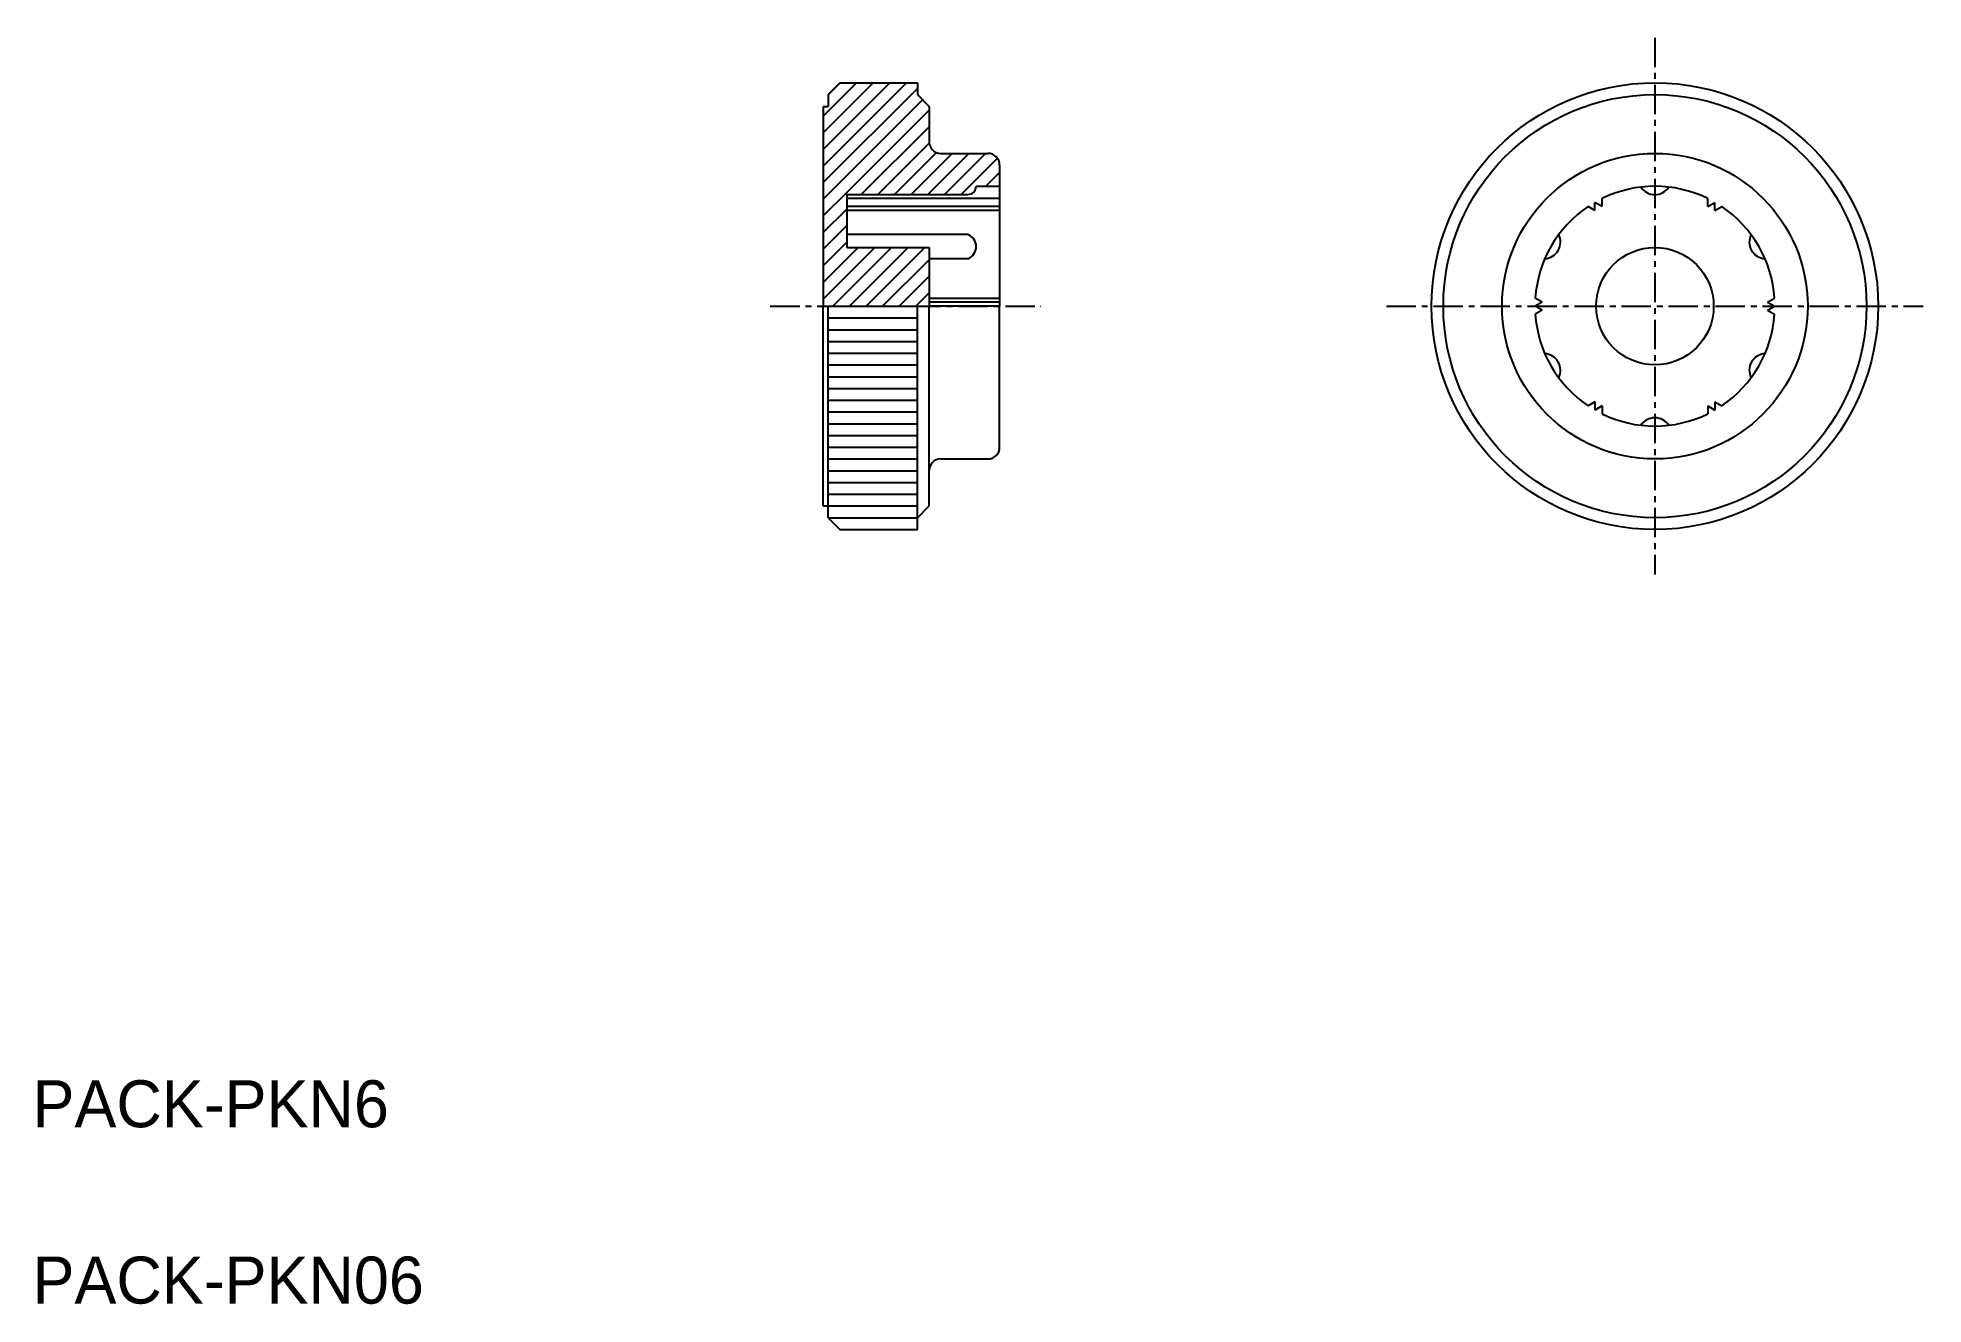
# Model space of a CAD drawing. Extents: x 11.1 to 91.4, y -14.8 to 39.1.
import ezdxf

# ---------------------------------------------------------------- set-up
doc = ezdxf.new("R2010")
doc.units = 0
doc.linetypes.add('CENTER', pattern=[2, 1.25, -0.25, 0.25, -0.25])
doc.layers.get('0').update_dxf_attribs({"linetype": 'CONTINUOUS'})
doc.layers.add('CENTER', color=1, linetype='CENTER')

msp = doc.modelspace()

# ---------------------------------------------------------------- linework, layer by layer
at = {"color": 3, "linetype": 'CONTINUOUS'}
for p, q in [((44.561, 33.622), (48.1, 37.161)), ((44.561, 34.329), (47.392, 37.161)), ((44.561, 35.036), (46.685, 37.161)), ((44.561, 35.743), (45.978, 37.161)), ((44.561, 32.915), (48.561, 36.915)), ((44.761, 36.65), (45.271, 37.161)), ((44.561, 32.208), (48.787, 36.434)), ((45.561, 32.501), (49.061, 36.001)), ((46.178, 32.411), (49.061, 35.294)), ((46.885, 32.411), (49.066, 34.591)), ((47.592, 32.411), (49.377, 34.196)), ((48.299, 32.411), (50.049, 34.161)), ((49.006, 32.411), (50.756, 34.161)), ((49.714, 32.411), (51.464, 34.161)), ((50.421, 32.411), (51.965, 33.955)), ((51.478, 32.761), (52.061, 33.344)), ((44.561, 31.501), (45.561, 32.501)), ((44.561, 30.794), (45.561, 31.794)), ((44.561, 30.086), (45.561, 31.086)), ((44.561, 29.379), (45.561, 30.379)), ((44.561, 28.672), (46.049, 30.161)), ((44.561, 27.965), (46.756, 30.161)), ((44.964, 27.661), (47.464, 30.161)), ((45.671, 27.661), (48.171, 30.161)), ((46.378, 27.661), (48.878, 30.161)), ((47.085, 27.661), (49.061, 29.637)), ((47.792, 27.661), (49.061, 28.93)), ((48.499, 27.661), (49.061, 28.222)), ((45.061, 27.661), (48.561, 27.661)), ((44.761, 27.161), (48.561, 27.161)), ((44.761, 26.661), (48.561, 26.661)), ((44.761, 26.161), (48.561, 26.161)), ((44.761, 25.661), (48.561, 25.661)), ((44.761, 25.161), (48.561, 25.161)), ((44.761, 24.661), (48.561, 24.661)), ((44.761, 24.161), (48.561, 24.161)), ((44.761, 23.661), (48.561, 23.661)), ((44.761, 23.161), (48.561, 23.161)), ((44.761, 22.661), (48.561, 22.661)), ((44.761, 22.161), (48.561, 22.161)), ((44.761, 21.661), (48.561, 21.661)), ((44.761, 21.161), (48.561, 21.161)), ((44.761, 20.661), (48.561, 20.661)), ((44.761, 20.161), (48.561, 20.161)), ((44.761, 19.661), (48.561, 19.661)), ((44.761, 19.161), (48.561, 19.161)), ((44.761, 18.661), (48.561, 18.661)), ((45.061, 18.661), (48.561, 18.661))]:
    msp.add_line(p, q, dxfattribs=at)
at = {"color": 7, "linetype": 'CONTINUOUS'}
for p, q in [((44.761, 36.661), (45.261, 37.161)), ((45.261, 37.161), (48.561, 37.161)), ((48.561, 37.161), (48.561, 36.661)), ((44.561, 36.161), (44.561, 27.661)), ((44.561, 36.161), (44.761, 36.161)), ((44.761, 36.661), (44.761, 36.161)), ((48.561, 36.661), (49.061, 36.161)), ((49.061, 36.161), (49.061, 34.661)), ((49.561, 34.161), (51.561, 34.161)), ((52.061, 33.661), (52.061, 27.661)), ((45.561, 32.411), (45.561, 30.161)), ((45.561, 32.411), (50.711, 32.411)), ((52.061, 32.239), (45.561, 32.239)), ((51.061, 32.761), (52.061, 32.761)), ((77.693, 31.903), (77.693, 32.239)), ((82.188, 31.903), (82.188, 32.239)), ((52.061, 31.903), (45.561, 31.903)), ((52.061, 31.728), (45.561, 31.728)), ((77.391, 31.728), (77.1, 31.896)), ((77.391, 31.728), (77.391, 32.077)), ((77.693, 31.903), (77.391, 32.077)), ((82.188, 31.903), (82.491, 32.077)), ((82.491, 31.728), (82.491, 32.077)), ((82.491, 31.728), (82.782, 31.896)), ((50.711, 30.709), (45.561, 30.709)), ((45.561, 30.161), (49.061, 30.161)), ((49.061, 30.161), (49.061, 27.661)), ((50.711, 29.678), (49.061, 29.678)), ((44.561, 19.161), (44.561, 27.661)), ((44.761, 18.661), (44.761, 27.661)), ((48.561, 18.161), (48.561, 27.661)), ((49.061, 28.003), (52.061, 28.003)), ((52.061, 27.835), (49.061, 27.835)), ((49.061, 19.161), (49.061, 27.661)), ((52.061, 27.661), (49.061, 27.661)), ((52.061, 21.661), (52.061, 27.661)), ((75.143, 27.835), (74.841, 27.661)), ((75.143, 27.486), (74.841, 27.661)), ((75.143, 27.835), (74.852, 28.003)), ((75.143, 27.486), (74.852, 27.318)), ((84.738, 27.835), (85.029, 28.003)), ((84.738, 27.835), (85.041, 27.661)), ((84.738, 27.486), (85.041, 27.661)), ((84.738, 27.486), (85.029, 27.318)), ((77.391, 23.593), (77.1, 23.425)), ((77.391, 23.593), (77.391, 23.244)), ((77.693, 23.418), (77.391, 23.244)), ((77.693, 23.418), (77.693, 23.083)), ((82.188, 23.418), (82.491, 23.244)), ((82.188, 23.418), (82.188, 23.083)), ((82.491, 23.593), (82.491, 23.244)), ((82.491, 23.593), (82.782, 23.425)), ((49.561, 21.161), (51.561, 21.161)), ((44.561, 19.161), (44.761, 19.161)), ((44.761, 18.661), (45.261, 18.161)), ((48.561, 18.661), (49.061, 19.161)), ((45.261, 18.161), (48.561, 18.161))]:
    msp.add_line(p, q, dxfattribs=at)
for radius in [9.5, 9, 6.5, 2.5]:
    msp.add_circle((79.941, 27.661), radius, dxfattribs=at)
for centre, radius, start, end in [((49.561, 34.661), 0.5, 180, 270), ((51.561, 33.661), 0.5, 0, 90), ((50.711, 32.761), 0.35, 270, 0), ((79.941, 27.661), 5.1, 63.85182, 116.14818), ((79.941, 33.13), 0.72, 214.20222, 325.79778), ((79.941, 27.661), 5.1, 123.85182, 176.14818), ((79.941, 27.661), 5.1, 3.85182, 56.14818), ((50.511, 30.193), 0.553, 291.23651, 68.76349), ((75.204, 30.395), 0.72, 274.20222, 25.79778), ((84.678, 30.395), 0.72, 154.20222, 265.79778), ((79.941, 27.661), 5.1, 183.85182, 236.14818), ((79.941, 27.661), 5.1, 303.85182, 356.14818), ((75.204, 24.926), 0.72, 334.20222, 85.79778), ((84.678, 24.926), 0.72, 94.20222, 205.79778), ((79.941, 27.661), 5.1, 243.85182, 296.14818), ((79.941, 22.191), 0.72, 34.20222, 145.79778), ((51.561, 21.661), 0.5, 270, 0), ((49.561, 20.661), 0.5, 90, 180)]:
    msp.add_arc(centre, radius, start, end, dxfattribs=at)
at = {"layer": 'CENTER', "color": 1, "linetype": 'CENTER'}
for p, q in [((79.941, 39.08), (79.941, 16.242)), ((42.306, 27.661), (53.812, 27.661)), ((68.522, 27.661), (91.36, 27.661))]:
    msp.add_line(p, q, dxfattribs=at)

# ---------------------------------------------------------------- texts
at = {"color": 7, "linetype": 'CONTINUOUS'}
for s, p in [('PACK-PKN6', (10.917, -7.266)), ('PACK-PKN06', (10.917, -14.766))]:
    msp.add_text(s, height=2, dxfattribs=at).set_placement(p)

doc.saveas('drawing.dxf')
